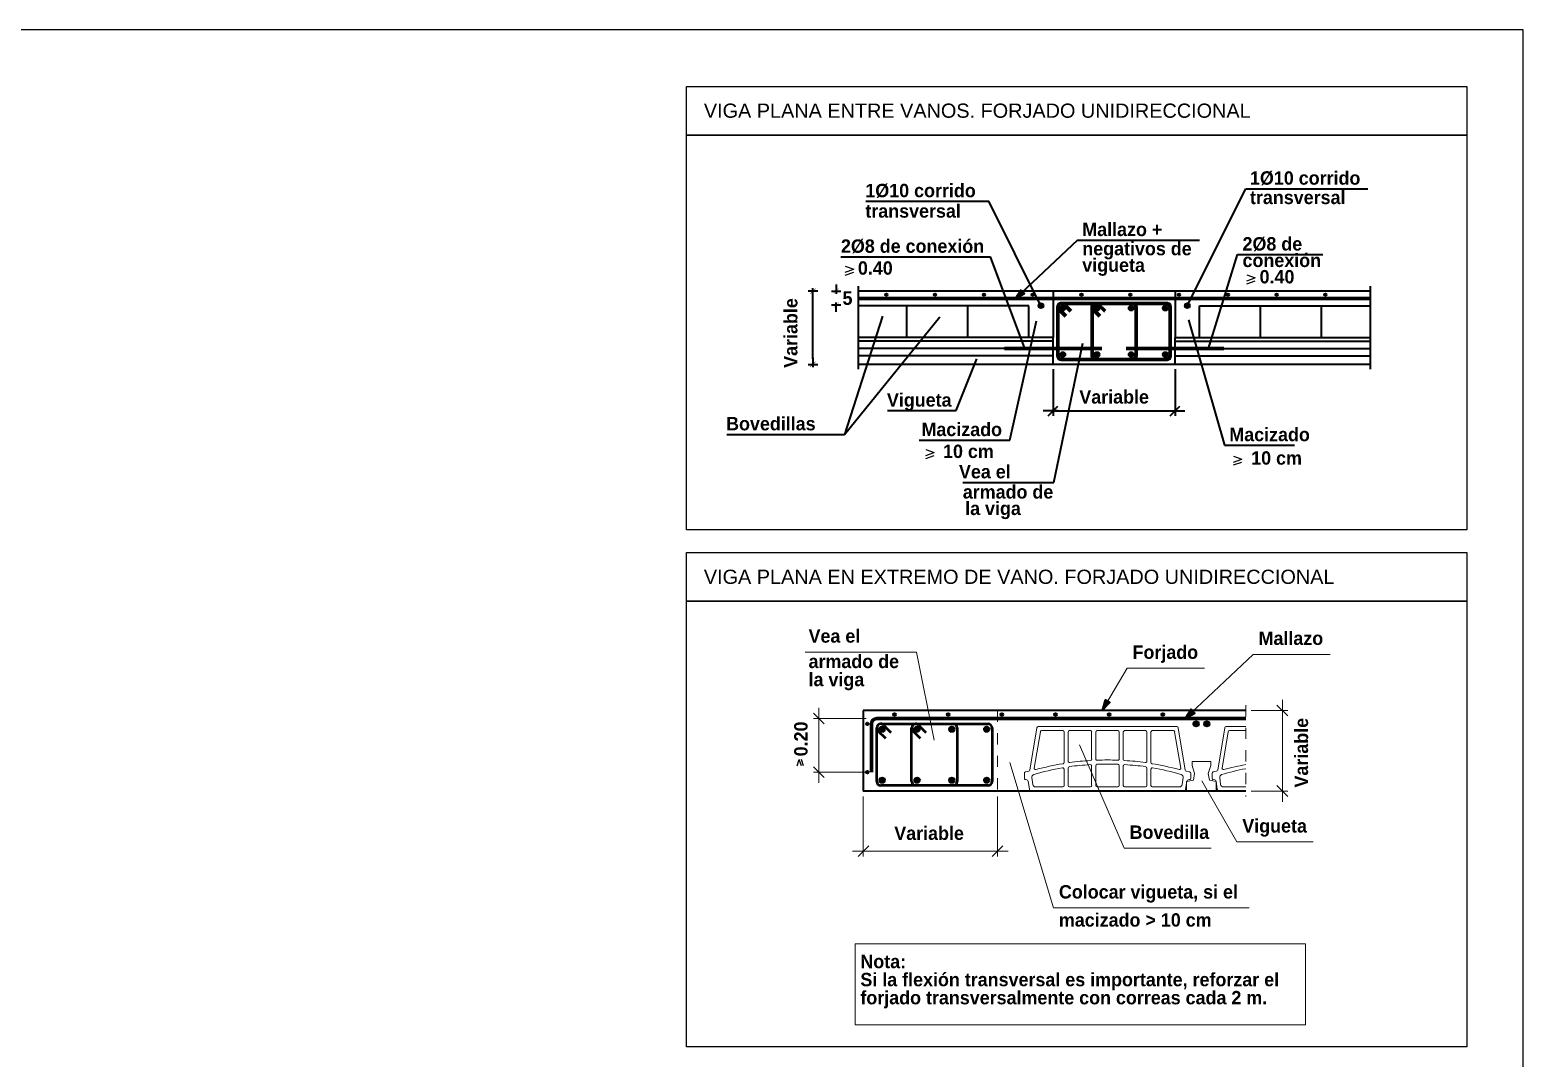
# Model space of a CAD drawing. Extents: x 2455 to 9764, y -806 to 181.
# Drawn here: x 4869.68 to 4882.91, y -487.72 to -478.61 of the extents above; entities that cross this region are included whole.
import ezdxf
from ezdxf.enums import TextEntityAlignment as Align

# ---------------------------------------------------------------- set-up
doc = ezdxf.new("R2010")
doc.units = 0
doc.header["$LTSCALE"] = 0.2
doc.header["$MEASUREMENT"] = 0
doc.linetypes.add('DASHDOT', pattern=[1, 0.5, -0.25, 0, -0.25])
doc.layers.get('0').update_dxf_attribs({"linetype": 'CONTINUOUS'})
for name, color, linetype, lineweight in [('0-CYPE1', 2, 'CONTINUOUS', 18), ('0-CYPE2', 4, 'CONTINUOUS', 35), ('0-CYPE3', 5, 'CONTINUOUS', 50), ('0-CYPE4', 6, 'CONTINUOUS', 70)]:
    doc.layers.add(name, color=color, linetype=linetype, lineweight=lineweight)
doc.layers.add('01_cartela', color=6, linetype='CONTINUOUS', plot=False)
doc.layers.add('07-TEXTOS', color=7, linetype='CONTINUOUS')
doc.layers.add('CYPECABECERA', color=2, linetype='CONTINUOUS')
doc.styles.add('BERNARDO', font='GOTHICB.TTF')
doc.styles.add('Estilo1', font='swissel.ttf')

# ---------------------------------------------------------------- blocks, each defined once
blk = doc.blocks.new('BUBBLE1')
at = {"color": 2, "linetype": 'Continuous'}
for p, q in [((-1.17, 0), (0.5, 0)), ((0, 0.85), (0, -0.85))]:
    blk.add_line(p, q, dxfattribs=at)
at = {"color": 5, "linetype": 'Continuous', "const_width": 0.075}
blk.add_lwpolyline([(-0.47, -0.47), (0.47, 0.47)], dxfattribs=at)

msp = doc.modelspace()

# ---------------------------------------------------------------- hatches: boundary and pattern name
at = {"layer": '0-CYPE2', "linetype": 'Continuous'}
msp.add_hatch(color=256, dxfattribs=at).paths.add_polyline_path([(4878.46, -480.916), (4878.412, -480.991), (4878.49, -480.947)], flags=0)
h = msp.add_hatch(color=256, dxfattribs=at)
edge = h.paths.add_edge_path(flags=0)
edge.add_arc((4877.268, -480.958), 0.0108, 0, 360, ccw=False)
h = msp.add_hatch(color=256, dxfattribs=at)
edge = h.paths.add_edge_path(flags=0)
edge.add_arc((4877.7, -480.958), 0.0108, 0, 360, ccw=False)
h = msp.add_hatch(color=256, dxfattribs=at)
edge = h.paths.add_edge_path(flags=0)
edge.add_arc((4878.132, -480.958), 0.0108, 0, 360, ccw=False)
h = msp.add_hatch(color=256, dxfattribs=at)
edge = h.paths.add_edge_path(flags=0)
edge.add_arc((4878.564, -480.958), 0.0108, 0, 360, ccw=False)
h = msp.add_hatch(color=256, dxfattribs=at)
edge = h.paths.add_edge_path(flags=0)
edge.add_arc((4878.637, -481.055), 0.0216, 0, 360, ccw=False)
h = msp.add_hatch(color=256, dxfattribs=at)
edge = h.paths.add_edge_path(flags=0)
edge.add_arc((4878.831, -481.077), 0.0216, 0, 360, ccw=False)
h = msp.add_hatch(color=256, dxfattribs=at)
edge = h.paths.add_edge_path(flags=0)
edge.add_arc((4878.996, -480.958), 0.0108, 0, 360, ccw=False)
h = msp.add_hatch(color=256, dxfattribs=at)
edge = h.paths.add_edge_path(flags=0)
edge.add_arc((4879.133, -481.077), 0.0216, 0, 360, ccw=False)
h = msp.add_hatch(color=256, dxfattribs=at)
edge = h.paths.add_edge_path(flags=0)
edge.add_arc((4879.436, -481.077), 0.0216, 0, 360, ccw=False)
h = msp.add_hatch(color=256, dxfattribs=at)
edge = h.paths.add_edge_path(flags=0)
edge.add_arc((4879.428, -480.958), 0.0108, 0, 360, ccw=False)
h = msp.add_hatch(color=256, dxfattribs=at)
edge = h.paths.add_edge_path(flags=0)
edge.add_arc((4879.738, -481.077), 0.0216, 0, 360, ccw=False)
h = msp.add_hatch(color=256, dxfattribs=at)
edge = h.paths.add_edge_path(flags=0)
edge.add_arc((4879.86, -480.958), 0.0108, 0, 360, ccw=False)
h = msp.add_hatch(color=256, dxfattribs=at)
edge = h.paths.add_edge_path(flags=0)
edge.add_arc((4879.933, -481.055), 0.0216, 0, 360, ccw=False)
h = msp.add_hatch(color=256, dxfattribs=at)
edge = h.paths.add_edge_path(flags=0)
edge.add_arc((4880.292, -480.958), 0.0108, 0, 360, ccw=False)
h = msp.add_hatch(color=256, dxfattribs=at)
edge = h.paths.add_edge_path(flags=0)
edge.add_arc((4880.724, -480.958), 0.0108, 0, 360, ccw=False)
h = msp.add_hatch(color=256, dxfattribs=at)
edge = h.paths.add_edge_path(flags=0)
edge.add_arc((4881.156, -480.958), 0.0108, 0, 360, ccw=False)
h = msp.add_hatch(color=256, dxfattribs=at)
edge = h.paths.add_edge_path(flags=0)
edge.add_arc((4878.831, -481.487), 0.0216, 0, 360, ccw=False)
h = msp.add_hatch(color=256, dxfattribs=at)
edge = h.paths.add_edge_path(flags=0)
edge.add_arc((4879.133, -481.487), 0.0216, 0, 360, ccw=False)
h = msp.add_hatch(color=256, dxfattribs=at)
edge = h.paths.add_edge_path(flags=0)
edge.add_arc((4879.436, -481.487), 0.0216, 0, 360, ccw=False)
h = msp.add_hatch(color=256, dxfattribs=at)
edge = h.paths.add_edge_path(flags=0)
edge.add_arc((4879.738, -481.487), 0.0216, 0, 360, ccw=False)
at = {"layer": '0-CYPE2'}
for points in [[(4879.206, -484.545), (4879.178, -484.639), (4879.247, -484.569)], [(4879.966, -484.628), (4879.914, -484.71), (4879.999, -484.662)]]:
    msp.add_hatch(color=256, dxfattribs=at).paths.add_polyline_path(points)
h = msp.add_hatch(color=256, dxfattribs=at)
edge = h.paths.add_edge_path()
edge.add_arc((4877.1, -484.758), 0.0119, 0, 360)
h = msp.add_hatch(color=256, dxfattribs=at)
edge = h.paths.add_edge_path()
edge.add_arc((4877.341, -484.674), 0.0119, 0, 360)
h = msp.add_hatch(color=256, dxfattribs=at)
edge = h.paths.add_edge_path()
edge.add_arc((4877.816, -484.674), 0.0119, 0, 360)
h = msp.add_hatch(color=256, dxfattribs=at)
edge = h.paths.add_edge_path()
edge.add_arc((4878.291, -484.674), 0.0119, 0, 360)
h = msp.add_hatch(color=256, dxfattribs=at)
edge = h.paths.add_edge_path()
edge.add_arc((4878.766, -484.674), 0.0119, 0, 360)
h = msp.add_hatch(color=256, dxfattribs=at)
edge = h.paths.add_edge_path()
edge.add_arc((4879.242, -484.674), 0.0119, 0, 360)
h = msp.add_hatch(color=256, dxfattribs=at)
edge = h.paths.add_edge_path()
edge.add_arc((4879.717, -484.674), 0.0119, 0, 360)
h = msp.add_hatch(color=256, dxfattribs=at)
edge = h.paths.add_edge_path()
edge.add_arc((4880.011, -484.757), 0.0238, 0, 360)
h = msp.add_hatch(color=256, dxfattribs=at)
edge = h.paths.add_edge_path()
edge.add_arc((4880.106, -484.757), 0.0238, 0, 360)
h = msp.add_hatch(color=256, dxfattribs=at)
edge = h.paths.add_edge_path()
edge.add_arc((4877.231, -484.805), 0.0238, 0, 360)
h = msp.add_hatch(color=256, dxfattribs=at)
edge = h.paths.add_edge_path()
edge.add_arc((4877.54, -484.805), 0.0238, 0, 360)
h = msp.add_hatch(color=256, dxfattribs=at)
edge = h.paths.add_edge_path()
edge.add_arc((4877.848, -484.805), 0.0238, 0, 360)
h = msp.add_hatch(color=256, dxfattribs=at)
edge = h.paths.add_edge_path()
edge.add_arc((4878.157, -484.805), 0.0238, 0, 360)
h = msp.add_hatch(color=256, dxfattribs=at)
edge = h.paths.add_edge_path()
edge.add_arc((4877.1, -485.185), 0.0119, 0, 360)
h = msp.add_hatch(color=256, dxfattribs=at)
edge = h.paths.add_edge_path()
edge.add_arc((4877.231, -485.256), 0.0238, 0, 360)
h = msp.add_hatch(color=256, dxfattribs=at)
edge = h.paths.add_edge_path()
edge.add_arc((4877.54, -485.256), 0.0238, 0, 360)
h = msp.add_hatch(color=256, dxfattribs=at)
edge = h.paths.add_edge_path()
edge.add_arc((4877.848, -485.256), 0.0238, 0, 360)
h = msp.add_hatch(color=256, dxfattribs=at)
edge = h.paths.add_edge_path()
edge.add_arc((4878.157, -485.256), 0.0238, 0, 360)

# ---------------------------------------------------------------- linework, layer by layer
at = {"color": 7, "linetype": 'Continuous'}
for points in [[(4875.498, -479.113), (4882.407, -479.113), (4882.407, -479.544), (4875.498, -479.544)], [(4875.498, -483.24), (4882.407, -483.24), (4882.407, -483.671), (4875.498, -483.671)]]:
    msp.add_lwpolyline(points, close=True, dxfattribs=at)
at = {"layer": '0-CYPE1'}
for p, q in [((4876.549, -484.122), (4877.535, -484.122)), ((4877.535, -484.122), (4877.692, -484.901)), ((4880.517, -484.142), (4879.914, -484.71)), ((4880.517, -484.142), (4881.198, -484.142)), ((4879.401, -484.265), (4879.178, -484.639)), ((4879.401, -484.265), (4880.086, -484.265)), ((4876.669, -484.758), (4876.669, -484.615)), ((4880.498, -484.639), (4880.822, -484.639)), ((4880.822, -484.686), (4880.727, -484.591)), ((4880.775, -484.686), (4880.775, -484.544)), ((4880.775, -485.352), (4880.775, -484.639)), ((4876.717, -484.758), (4876.622, -484.662)), ((4877.088, -484.71), (4876.622, -484.71)), ((4876.669, -485.185), (4876.669, -484.71)), ((4878.601, -484.791), (4878.539, -485.166)), ((4878.577, -485.148), (4878.632, -484.827)), ((4879.84, -484.781), (4878.613, -484.781)), ((4878.643, -484.817), (4878.83, -484.817)), ((4878.842, -484.829), (4878.842, -485.098)), ((4878.878, -485.087), (4878.878, -484.829)), ((4878.89, -484.817), (4879.075, -484.817)), ((4879.086, -484.829), (4879.086, -485.071)), ((4879.122, -484.829), (4879.122, -485.067)), ((4879.319, -484.817), (4879.134, -484.817)), ((4879.331, -485.067), (4879.331, -484.829)), ((4879.366, -484.829), (4879.366, -485.071)), ((4879.563, -484.817), (4879.378, -484.817)), ((4879.575, -485.087), (4879.575, -484.829)), ((4879.611, -484.829), (4879.611, -485.098)), ((4879.81, -484.817), (4879.623, -484.817)), ((4879.875, -485.148), (4879.821, -484.827)), ((4879.852, -484.791), (4879.914, -485.166)), ((4880.264, -484.791), (4880.202, -485.166)), ((4880.241, -485.148), (4880.295, -484.827)), ((4880.45, -484.781), (4880.276, -484.781)), ((4880.307, -484.817), (4880.45, -484.817)), ((4878.978, -484.943), (4879.375, -485.858)), ((4876.717, -485.233), (4876.622, -485.138)), ((4876.669, -485.138), (4876.669, -485.28)), ((4878.749, -486.386), (4878.361, -485.099)), ((4878.842, -485.304), (4878.842, -485.159)), ((4878.878, -485.304), (4878.878, -485.148)), ((4879.086, -485.13), (4879.086, -485.304)), ((4879.122, -485.127), (4879.122, -485.304)), ((4879.331, -485.304), (4879.331, -485.127)), ((4879.366, -485.13), (4879.366, -485.304)), ((4879.575, -485.304), (4879.575, -485.148)), ((4879.611, -485.304), (4879.611, -485.159)), ((4880.141, -485.09), (4879.975, -485.09)), ((4879.975, -485.126), (4879.975, -485.09)), ((4879.997, -485.197), (4879.975, -485.126)), ((4880.119, -485.197), (4880.141, -485.126)), ((4880.141, -485.126), (4880.141, -485.09)), ((4877.088, -485.185), (4876.622, -485.185)), ((4878.49, -485.194), (4878.49, -485.24)), ((4878.53, -485.175), (4878.499, -485.183)), ((4878.516, -485.254), (4878.499, -485.251)), ((4878.525, -485.265), (4878.535, -485.339)), ((4878.557, -485.232), (4878.565, -485.295)), ((4879.896, -485.232), (4879.888, -485.295)), ((4879.928, -485.265), (4879.918, -485.339)), ((4879.923, -485.175), (4879.954, -485.183)), ((4879.927, -485.268), (4879.987, -485.256)), ((4879.927, -485.352), (4879.927, -485.268)), ((4879.937, -485.254), (4879.953, -485.251)), ((4879.963, -485.194), (4879.963, -485.24)), ((4879.987, -485.256), (4879.997, -485.197)), ((4880.373, -485.802), (4880.063, -485.263)), ((4880.129, -485.256), (4880.119, -485.197)), ((4880.189, -485.268), (4880.129, -485.256)), ((4880.153, -485.194), (4880.153, -485.24)), ((4880.193, -485.175), (4880.162, -485.183)), ((4880.179, -485.254), (4880.163, -485.251)), ((4880.188, -485.265), (4880.198, -485.339)), ((4880.189, -485.352), (4880.189, -485.268)), ((4880.22, -485.232), (4880.228, -485.295)), ((4877.064, -485.399), (4877.064, -485.931)), ((4878.252, -485.399), (4878.252, -485.931)), ((4878.589, -485.316), (4878.83, -485.316)), ((4879.075, -485.316), (4878.89, -485.316)), ((4879.134, -485.316), (4879.319, -485.316)), ((4879.378, -485.316), (4879.563, -485.316)), ((4879.864, -485.316), (4879.623, -485.316)), ((4880.252, -485.316), (4880.45, -485.316)), ((4880.498, -485.352), (4880.822, -485.352)), ((4880.822, -485.399), (4880.727, -485.304)), ((4880.775, -485.304), (4880.775, -485.447)), ((4880.373, -485.802), (4881.048, -485.802)), ((4877.112, -485.884), (4876.969, -485.884)), ((4877.017, -485.931), (4877.112, -485.836)), ((4877.064, -485.884), (4878.252, -485.884)), ((4878.205, -485.931), (4878.3, -485.836)), ((4878.205, -485.884), (4878.347, -485.884)), ((4879.375, -485.858), (4880.145, -485.858)), ((4878.749, -486.386), (4880.482, -486.386))]:
    msp.add_line(p, q, dxfattribs=at)
at = {"layer": '0-CYPE1', "linetype": 'DASHDOT'}
for p, q in [((4878.252, -484.639), (4878.252, -485.352)), ((4880.45, -484.591), (4880.45, -485.399))]:
    msp.add_line(p, q, dxfattribs=at)
at = {"layer": '0-CYPE1'}
msp.add_lwpolyline([(4876.991, -486.704), (4876.991, -487.423), (4880.98, -487.423), (4880.98, -486.704), (4876.991, -486.704)], close=True, dxfattribs=at)
for centre, radius, start, end in [((4878.613, -484.793), 0.0119, 90, 171.0694), ((4878.643, -484.829), 0.0119, 90, 171.0694), ((4878.83, -484.829), 0.0119, 0, 90), ((4878.89, -484.829), 0.0119, 90, 180), ((4879.075, -484.829), 0.0119, 0, 90), ((4879.134, -484.829), 0.0119, 90, 180), ((4879.319, -484.829), 0.0119, 0, 90), ((4879.378, -484.829), 0.0119, 90, 180), ((4879.563, -484.829), 0.0119, 0, 90), ((4879.623, -484.829), 0.0119, 90, 180), ((4879.81, -484.829), 0.0119, 8.9306, 90), ((4879.84, -484.793), 0.0119, 8.9306, 90), ((4880.276, -484.793), 0.0119, 90, 171.0694), ((4880.307, -484.829), 0.0119, 90, 171.0694), ((4878.527, -485.164), 0.0119, 284.0363, 351.0694), ((4879.22, -487.404), 2.291, 99.8528, 106.3795), ((4878.589, -485.15), 0.0119, 171.0694, 288.4853), ((4879.229, -487.543), 2.465, 99.2542, 104.9506), ((4878.83, -485.159), 0.0119, 0, 101.9036), ((4878.83, -485.098), 0.0119, 281.4653, 360), ((4878.89, -485.087), 0.0119, 180, 279.3491), ((4878.89, -485.148), 0.0119, 99.7049, 180), ((4879.246, -487.956), 2.843, 93.4789, 97.2454), ((4879.246, -488.008), 2.931, 93.3392, 96.9521), ((4879.075, -485.13), 0.0119, 0, 94.6644), ((4879.075, -485.071), 0.0119, 274.4947, 360), ((4879.134, -485.067), 0.0119, 180, 272.4095), ((4879.134, -485.127), 0.0119, 92.5004, 180), ((4879.226, -487.976), 2.863, 88.1381, 91.8619), ((4879.226, -488.027), 2.95, 88.2126, 91.7874), ((4879.319, -485.067), 0.0119, 267.5905, 360), ((4879.319, -485.127), 0.0119, 0, 87.4996), ((4879.378, -485.071), 0.0119, 180, 265.5053), ((4879.378, -485.13), 0.0119, 85.3355, 180), ((4879.207, -488.008), 2.931, 83.0479, 86.6608), ((4879.207, -487.956), 2.843, 82.7546, 86.5211), ((4879.563, -485.087), 0.0119, 260.6509, 360), ((4879.563, -485.148), 0.0119, 0, 80.2952), ((4879.623, -485.098), 0.0119, 180, 258.5347), ((4879.623, -485.159), 0.0119, 78.0963, 180), ((4879.224, -487.543), 2.465, 75.0494, 80.7459), ((4879.233, -487.404), 2.291, 73.6206, 80.1472), ((4879.864, -485.15), 0.0119, 251.5147, 8.9306), ((4879.926, -485.164), 0.0119, 188.9306, 255.9637), ((4880.19, -485.164), 0.0119, 284.0363, 351.0694), ((4880.883, -487.404), 2.291, 100.8925, 106.3795), ((4880.252, -485.15), 0.0119, 171.0694, 288.4853), ((4880.892, -487.543), 2.465, 100.3321, 104.9506), ((4878.502, -485.194), 0.0119, 104.0362, 180), ((4878.502, -485.24), 0.0119, 180, 258.69), ((4878.513, -485.266), 0.0119, 7.3988, 78.6901), ((4878.58, -485.229), 0.0238, 106.3795, 187.3989), ((4878.589, -485.292), 0.0238, 187.3989, 270), ((4879.864, -485.292), 0.0238, 270, 352.6011), ((4879.873, -485.229), 0.0238, 352.6011, 73.6205), ((4879.94, -485.266), 0.0119, 101.3099, 172.6012), ((4879.951, -485.24), 0.0119, 281.31, 360), ((4879.951, -485.194), 0.0119, 0, 75.9638), ((4880.165, -485.194), 0.0119, 104.0362, 180), ((4880.165, -485.24), 0.0119, 180, 258.69), ((4880.176, -485.266), 0.0119, 7.3988, 78.6901), ((4880.244, -485.229), 0.0238, 106.3795, 187.3989), ((4880.252, -485.292), 0.0238, 187.3989, 270), ((4878.548, -485.338), 0.0138, 187.3989, 270), ((4878.83, -485.304), 0.0119, 270, 360), ((4878.89, -485.304), 0.0119, 180, 270), ((4879.075, -485.304), 0.0119, 270, 360), ((4879.134, -485.304), 0.0119, 180, 270), ((4879.319, -485.304), 0.0119, 270, 360), ((4879.378, -485.304), 0.0119, 180, 270), ((4879.563, -485.304), 0.0119, 270, 360), ((4879.623, -485.304), 0.0119, 180, 270), ((4879.904, -485.338), 0.0138, 270, 352.6011), ((4880.212, -485.338), 0.0138, 187.3989, 270)]:
    msp.add_arc(centre, radius, start, end, dxfattribs=at)
at = {"layer": '0-CYPE2'}
for p, q in [((4877.085, -480.13), (4878.175, -480.13)), ((4878.637, -481.055), (4878.175, -480.13)), ((4879.933, -481.055), (4880.45, -480.019)), ((4880.45, -480.019), (4881.533, -480.019)), ((4878.96, -480.474), (4878.412, -480.991)), ((4878.96, -480.474), (4880.041, -480.474)), ((4876.866, -480.622), (4878.19, -480.622)), ((4878.493, -481.434), (4878.19, -480.622)), ((4880.12, -481.434), (4880.379, -480.602)), ((4880.379, -480.602), (4881.132, -480.602)), ((4877.017, -480.883), (4877.017, -481.617)), ((4881.552, -480.926), (4877.017, -480.926)), ((4878.745, -480.926), (4878.745, -481.336)), ((4879.825, -480.926), (4879.825, -481.336)), ((4881.552, -480.883), (4881.552, -481.617)), ((4876.618, -481.524), (4876.618, -480.976)), ((4878.529, -481.055), (4877.017, -481.055)), ((4877.449, -481.336), (4877.449, -481.055)), ((4877.989, -481.336), (4877.989, -481.055)), ((4878.529, -481.336), (4878.529, -481.055)), ((4880.041, -481.055), (4881.552, -481.055)), ((4880.041, -481.336), (4880.041, -481.055)), ((4880.581, -481.336), (4880.581, -481.055)), ((4881.121, -481.336), (4881.121, -481.055)), ((4877.233, -481.149), (4876.896, -482.194)), ((4876.896, -482.194), (4877.742, -481.154)), ((4878.362, -482.245), (4878.598, -481.189)), ((4879.945, -481.179), (4880.261, -482.29)), ((4878.745, -481.336), (4877.017, -481.336)), ((4878.745, -481.369), (4877.017, -481.369)), ((4878.745, -481.434), (4877.017, -481.434)), ((4878.745, -481.574), (4878.745, -481.336)), ((4878.752, -482.619), (4879.007, -481.386)), ((4879.825, -481.336), (4881.552, -481.336)), ((4879.825, -481.574), (4879.825, -481.336)), ((4879.825, -481.369), (4881.552, -481.369)), ((4879.825, -481.434), (4881.552, -481.434)), ((4878.745, -481.498), (4877.017, -481.498)), ((4881.552, -481.574), (4877.017, -481.574)), ((4877.887, -481.984), (4878.069, -481.526)), ((4879.825, -481.498), (4881.552, -481.498)), ((4878.745, -481.617), (4878.745, -482.029)), ((4879.825, -481.617), (4879.825, -482.029)), ((4877.277, -481.984), (4877.887, -481.984)), ((4878.788, -481.986), (4878.658, -481.986)), ((4878.701, -482.029), (4878.788, -481.943)), ((4878.745, -481.986), (4879.825, -481.986)), ((4879.781, -482.029), (4879.868, -481.943)), ((4879.781, -481.986), (4879.911, -481.986)), ((4875.856, -482.194), (4876.896, -482.194)), ((4877.56, -482.245), (4878.362, -482.245)), ((4880.261, -482.29), (4880.883, -482.29)), ((4877.945, -482.619), (4878.752, -482.619)), ((4880.45, -484.639), (4877.064, -484.639)), ((4877.064, -484.639), (4877.064, -485.352)), ((4880.45, -485.352), (4877.064, -485.352))]:
    msp.add_line(p, q, dxfattribs=at)
at = {"layer": '0-CYPE2', "linetype": 'Continuous'}
for points in [[(4878.46, -480.916), (4878.412, -480.991), (4878.412, -480.991), (4878.49, -480.947)], [(4878.46, -480.916), (4878.46, -480.916), (4878.49, -480.947), (4878.49, -480.947)]]:
    msp.add_lwpolyline(points, close=True, dxfattribs=at)
at = {"layer": '0-CYPE2'}
for points in [[(4879.206, -484.545), (4879.178, -484.639), (4879.247, -484.569)], [(4879.966, -484.628), (4879.914, -484.71), (4879.999, -484.662)]]:
    msp.add_lwpolyline(points, close=True, dxfattribs=at)
for points in [[(4879.206, -484.545), (4879.247, -484.569)], [(4879.966, -484.628), (4879.999, -484.662)]]:
    msp.add_lwpolyline(points, dxfattribs=at)
at = {"layer": '0-CYPE2', "linetype": 'Continuous'}
for centre, radius in [((4877.268, -480.958), 0.0108), ((4877.7, -480.958), 0.0108), ((4878.132, -480.958), 0.0108), ((4878.564, -480.958), 0.0108), ((4878.637, -481.055), 0.0216), ((4878.831, -481.077), 0.0216), ((4878.996, -480.958), 0.0108), ((4879.133, -481.077), 0.0216), ((4879.436, -481.077), 0.0216), ((4879.428, -480.958), 0.0108), ((4879.738, -481.077), 0.0216), ((4879.86, -480.958), 0.0108), ((4879.933, -481.055), 0.0216), ((4880.292, -480.958), 0.0108), ((4880.724, -480.958), 0.0108), ((4881.156, -480.958), 0.0108), ((4878.831, -481.487), 0.0216), ((4879.133, -481.487), 0.0216), ((4879.436, -481.487), 0.0216), ((4879.738, -481.487), 0.0216)]:
    msp.add_circle(centre, radius, dxfattribs=at)
at = {"layer": '0-CYPE2'}
for centre, radius in [((4877.1, -484.758), 0.0119), ((4877.341, -484.674), 0.0119), ((4877.816, -484.674), 0.0119), ((4878.291, -484.674), 0.0119), ((4878.766, -484.674), 0.0119), ((4879.242, -484.674), 0.0119), ((4879.717, -484.674), 0.0119), ((4880.011, -484.757), 0.0238), ((4880.106, -484.757), 0.0238), ((4877.231, -484.805), 0.0238), ((4877.54, -484.805), 0.0238), ((4877.848, -484.805), 0.0238), ((4878.157, -484.805), 0.0238), ((4877.1, -485.185), 0.0119), ((4877.231, -485.256), 0.0238), ((4877.54, -485.256), 0.0238), ((4877.848, -485.256), 0.0238), ((4878.157, -485.256), 0.0238)]:
    msp.add_circle(centre, radius, dxfattribs=at)
at = {"layer": '0-CYPE3'}
for p, q in [((4877.219, -484.758), (4878.169, -484.758)), ((4877.244, -484.768), (4877.309, -484.833)), ((4877.553, -484.768), (4877.618, -484.833)), ((4877.183, -485.268), (4877.183, -484.793)), ((4877.194, -484.818), (4877.259, -484.884)), ((4877.492, -485.268), (4877.492, -484.793)), ((4877.502, -484.818), (4877.568, -484.884)), ((4877.896, -484.793), (4877.896, -485.268)), ((4878.205, -484.793), (4878.205, -485.268)), ((4878.169, -485.304), (4877.219, -485.304))]:
    msp.add_line(p, q, dxfattribs=at)
for centre, start, end in [((4877.219, -484.793), 90, 180), ((4877.219, -484.793), 45, 90), ((4877.528, -484.793), 90, 180), ((4877.528, -484.793), 45, 90), ((4877.86, -484.793), 0, 90), ((4878.169, -484.793), 0, 90), ((4877.219, -484.793), 180, 225), ((4877.528, -484.793), 180, 225), ((4877.219, -485.268), 180, 270), ((4877.528, -485.268), 180, 270), ((4877.86, -485.268), 270, 360), ((4878.169, -485.268), 270, 360)]:
    msp.add_arc(centre, 0.0356, start, end, dxfattribs=at)
at = {"layer": '0-CYPE4', "linetype": 'Continuous'}
for p, q in [((4881.552, -480.991), (4877.017, -480.991)), ((4878.788, -481.498), (4878.788, -481.066)), ((4878.82, -481.034), (4879.749, -481.034)), ((4878.843, -481.043), (4878.902, -481.103)), ((4879.09, -481.498), (4879.09, -481.066)), ((4879.145, -481.043), (4879.205, -481.103)), ((4879.479, -481.066), (4879.479, -481.498)), ((4879.781, -481.066), (4879.781, -481.498)), ((4878.797, -481.089), (4878.857, -481.149)), ((4879.1, -481.089), (4879.159, -481.149)), ((4878.313, -481.434), (4879.177, -481.434)), ((4880.257, -481.434), (4879.393, -481.434)), ((4879.749, -481.531), (4878.82, -481.531))]:
    msp.add_line(p, q, dxfattribs=at)
at = {"layer": '0-CYPE4'}
for p, q in [((4877.136, -484.758), (4877.136, -485.185)), ((4880.45, -484.71), (4877.183, -484.71))]:
    msp.add_line(p, q, dxfattribs=at)
at = {"layer": '0-CYPE4', "linetype": 'Continuous'}
for points in [[(4878.82, -481.034), (4878.818, -481.034), (4878.815, -481.034), (4878.812, -481.035), (4878.81, -481.036), (4878.807, -481.037), (4878.805, -481.038), (4878.802, -481.039), (4878.8, -481.041), (4878.798, -481.042), (4878.796, -481.044), (4878.795, -481.046), (4878.793, -481.049), (4878.792, -481.051), (4878.791, -481.053), (4878.79, -481.056), (4878.789, -481.058), (4878.788, -481.061), (4878.788, -481.064), (4878.788, -481.066)], [(4878.788, -481.066), (4878.788, -481.069), (4878.788, -481.072), (4878.789, -481.075), (4878.79, -481.077), (4878.791, -481.08), (4878.792, -481.082), (4878.794, -481.085), (4878.795, -481.087), (4878.797, -481.089)], [(4878.843, -481.043), (4878.841, -481.041), (4878.839, -481.04), (4878.836, -481.038), (4878.834, -481.037), (4878.831, -481.036), (4878.829, -481.035), (4878.826, -481.034), (4878.823, -481.034), (4878.82, -481.034)], [(4879.123, -481.034), (4879.12, -481.034), (4879.117, -481.034), (4879.115, -481.035), (4879.112, -481.036), (4879.11, -481.037), (4879.107, -481.038), (4879.105, -481.039), (4879.103, -481.041), (4879.101, -481.042), (4879.099, -481.044), (4879.097, -481.046), (4879.095, -481.049), (4879.094, -481.051), (4879.093, -481.053), (4879.092, -481.056), (4879.091, -481.058), (4879.091, -481.061), (4879.09, -481.064), (4879.09, -481.066)], [(4879.09, -481.066), (4879.09, -481.069), (4879.091, -481.072), (4879.091, -481.075), (4879.092, -481.077), (4879.093, -481.08), (4879.095, -481.082), (4879.096, -481.085), (4879.098, -481.087), (4879.1, -481.089)], [(4879.145, -481.043), (4879.143, -481.041), (4879.141, -481.04), (4879.139, -481.038), (4879.136, -481.037), (4879.134, -481.036), (4879.131, -481.035), (4879.128, -481.034), (4879.125, -481.034), (4879.123, -481.034)], [(4879.479, -481.066), (4879.479, -481.063), (4879.478, -481.061), (4879.478, -481.058), (4879.477, -481.055), (4879.476, -481.053), (4879.475, -481.05), (4879.473, -481.048), (4879.471, -481.045), (4879.469, -481.043), (4879.467, -481.041), (4879.465, -481.04), (4879.463, -481.038), (4879.46, -481.037), (4879.458, -481.036), (4879.455, -481.035), (4879.452, -481.034), (4879.449, -481.034), (4879.447, -481.034)], [(4879.781, -481.066), (4879.781, -481.063), (4879.781, -481.061), (4879.78, -481.058), (4879.779, -481.055), (4879.778, -481.053), (4879.777, -481.05), (4879.776, -481.048), (4879.774, -481.045), (4879.772, -481.043), (4879.77, -481.041), (4879.768, -481.04), (4879.765, -481.038), (4879.763, -481.037), (4879.76, -481.036), (4879.757, -481.035), (4879.755, -481.034), (4879.752, -481.034), (4879.749, -481.034)], [(4878.788, -481.498), (4878.788, -481.501), (4878.788, -481.504), (4878.789, -481.507), (4878.79, -481.509), (4878.791, -481.512), (4878.792, -481.514), (4878.794, -481.517), (4878.795, -481.519), (4878.797, -481.521), (4878.799, -481.523), (4878.802, -481.525), (4878.804, -481.526), (4878.807, -481.528), (4878.809, -481.529), (4878.812, -481.53), (4878.815, -481.53), (4878.817, -481.531), (4878.82, -481.531)], [(4879.09, -481.498), (4879.09, -481.501), (4879.091, -481.504), (4879.091, -481.507), (4879.092, -481.509), (4879.093, -481.512), (4879.095, -481.514), (4879.096, -481.517), (4879.098, -481.519), (4879.1, -481.521), (4879.102, -481.523), (4879.104, -481.525), (4879.106, -481.526), (4879.109, -481.528), (4879.111, -481.529), (4879.114, -481.53), (4879.117, -481.53), (4879.12, -481.531), (4879.123, -481.531)], [(4879.447, -481.531), (4879.449, -481.531), (4879.452, -481.53), (4879.455, -481.53), (4879.458, -481.529), (4879.46, -481.528), (4879.463, -481.526), (4879.465, -481.525), (4879.467, -481.523), (4879.469, -481.521), (4879.471, -481.519), (4879.473, -481.517), (4879.475, -481.514), (4879.476, -481.512), (4879.477, -481.509), (4879.478, -481.507), (4879.478, -481.504), (4879.479, -481.501), (4879.479, -481.498)], [(4879.749, -481.531), (4879.752, -481.531), (4879.755, -481.53), (4879.757, -481.53), (4879.76, -481.529), (4879.763, -481.528), (4879.765, -481.526), (4879.768, -481.525), (4879.77, -481.523), (4879.772, -481.521), (4879.774, -481.519), (4879.776, -481.517), (4879.777, -481.514), (4879.778, -481.512), (4879.779, -481.509), (4879.78, -481.507), (4879.781, -481.504), (4879.781, -481.501), (4879.781, -481.498)]]:
    msp.add_lwpolyline(points, dxfattribs=at)
at = {"layer": '0-CYPE4'}
msp.add_arc((4877.183, -484.758), 0.0475, 90, 180, dxfattribs=at)
at = {"layer": '01_cartela', "color": 3}
msp.add_lwpolyline([(4852.269, -478.613), (4852.269, -500.148), (4882.907, -500.148), (4882.907, -478.613)], close=True, dxfattribs=at)
at = {"layer": '07-TEXTOS', "color": 5}
for p, q in [((4876.903, -480.706), (4876.979, -480.732)), ((4876.903, -480.758), (4876.979, -480.732)), ((4876.903, -480.784), (4876.979, -480.758)), ((4880.46, -480.783), (4880.535, -480.809)), ((4880.46, -480.835), (4880.535, -480.809)), ((4880.46, -480.861), (4880.535, -480.835)), ((4877.617, -482.329), (4877.692, -482.355)), ((4877.617, -482.381), (4877.692, -482.355)), ((4877.617, -482.407), (4877.692, -482.381)), ((4880.342, -482.388), (4880.417, -482.413)), ((4880.342, -482.439), (4880.417, -482.413)), ((4880.342, -482.465), (4880.417, -482.439)), ((4876.478, -485.128), (4876.497, -485.072)), ((4876.516, -485.128), (4876.497, -485.072)), ((4876.535, -485.128), (4876.516, -485.072))]:
    msp.add_line(p, q, dxfattribs=at)
at = {"layer": 'CYPECABECERA', "color": 7, "linetype": 'Continuous'}
for points in [[(4875.498, -479.544), (4882.407, -479.544), (4882.407, -483.04), (4875.498, -483.04)], [(4875.498, -483.671), (4882.407, -483.671), (4882.407, -487.617), (4875.498, -487.617)]]:
    msp.add_lwpolyline(points, close=True, dxfattribs=at)

# ---------------------------------------------------------------- block references
at = {"layer": '0-CYPE2', "xscale": -0.04984615384614699, "yscale": 0.04984615384614699, "zscale": 0.04984615384614699}
for p, rotation in [((4876.618, -480.926), 270), ((4876.824, -480.926), 90), ((4876.824, -481.05), 270), ((4876.618, -481.574), 90)]:
    msp.add_blockref('BUBBLE1', p, dxfattribs=dict(at, rotation=rotation))

# ---------------------------------------------------------------- texts
at = {"color": 7, "linetype": 'Continuous', "style": 'Estilo1'}
for s, p in [('VIGA PLANA ENTRE VANOS. FORJADO UNIDIRECCIONAL', (4875.652, -479.391)), ('VIGA PLANA EN EXTREMO DE VANO. FORJADO UNIDIRECCIONAL', (4875.652, -483.518))]:
    msp.add_text(s, height=0.12578, dxfattribs=at).set_placement(p)
at = {"layer": '07-TEXTOS', "color": 5, "style": 'BERNARDO'}
for s, height, p in [('1%%c10 corrido', 0.11851, (4880.488, -480.019)), ('1%%c10 corrido', 0.11851, (4877.082, -480.13)), ('transversal', 0.11851, (4880.488, -480.191)), ('transversal', 0.11851, (4877.082, -480.311)), ('Mallazo + ', 0.1185, (4879.003, -480.474)), ('2%%c8 de conexión', 0.11851, (4876.866, -480.622)), ('negativos de', 0.11851, (4879.003, -480.644)), ('2%%c8 de ', 0.1185, (4880.422, -480.602)), ('0.40', 0.1185, (4877.016, -480.816)), ('vigueta', 0.1185, (4879.003, -480.79)), ('conexión', 0.1185, (4880.422, -480.748)), ('0.40', 0.1185, (4880.573, -480.893)), ('Vigueta', 0.1185, (4877.273, -481.984)), ('Bovedillas', 0.1185, (4875.849, -482.194)), ('Macizado', 0.1185, (4877.579, -482.245)), ('Macizado', 0.1185, (4880.305, -482.29)), (' 10 cm ', 0.1185, (4877.726, -482.439)), (' 10 cm ', 0.1185, (4880.455, -482.498)), ('Vea el ', 0.1185, (4877.911, -482.619)), ('armado de', 0.1185, (4877.945, -482.798)), ('la viga ', 0.1185, (4877.966, -482.944)), ('Vea el ', 0.1185, (4876.579, -484.074)), ('Mallazo', 0.1185, (4880.564, -484.094)), ('Forjado', 0.1185, (4879.448, -484.217)), ('armado de', 0.1185, (4876.579, -484.299)), ('la viga ', 0.1185, (4876.579, -484.459)), ('Variable', 0.1185, (4877.338, -485.82)), ('Bovedilla', 0.1185, (4879.422, -485.811)), ('Vigueta', 0.1185, (4880.42, -485.755)), ('Colocar vigueta, si el', 0.11851, (4878.796, -486.339)), ('macizado > 10 cm ', 0.11851, (4878.796, -486.588)), ('Nota:', 0.1185, (4877.038, -486.956)), ('Si la flexión transversal es importante, reforzar el ', 0.11851, (4877.038, -487.116)), ('forjado transversalmente con correas cada 2 m. ', 0.11851, (4877.038, -487.276))]:
    msp.add_text(s, height=height, dxfattribs=at).set_placement(p, align=Align.BOTTOM_LEFT)
msp.add_text('5', height=0.119, dxfattribs=at).set_placement((4876.924, -480.988), align=Align.MIDDLE_CENTER)
for s, p in [('Variable', (4876.516, -481.605)), ('0.20', (4876.606, -485.045)), ('Variable', (4881.038, -485.321))]:
    msp.add_text(s, height=0.1185, rotation=90, dxfattribs=at).set_placement(p, align=Align.BOTTOM_LEFT)
msp.add_text('Variable', height=0.1185, dxfattribs=at).set_placement((4879.285, -481.957), align=Align.BOTTOM_CENTER)

doc.saveas('drawing.dxf')
